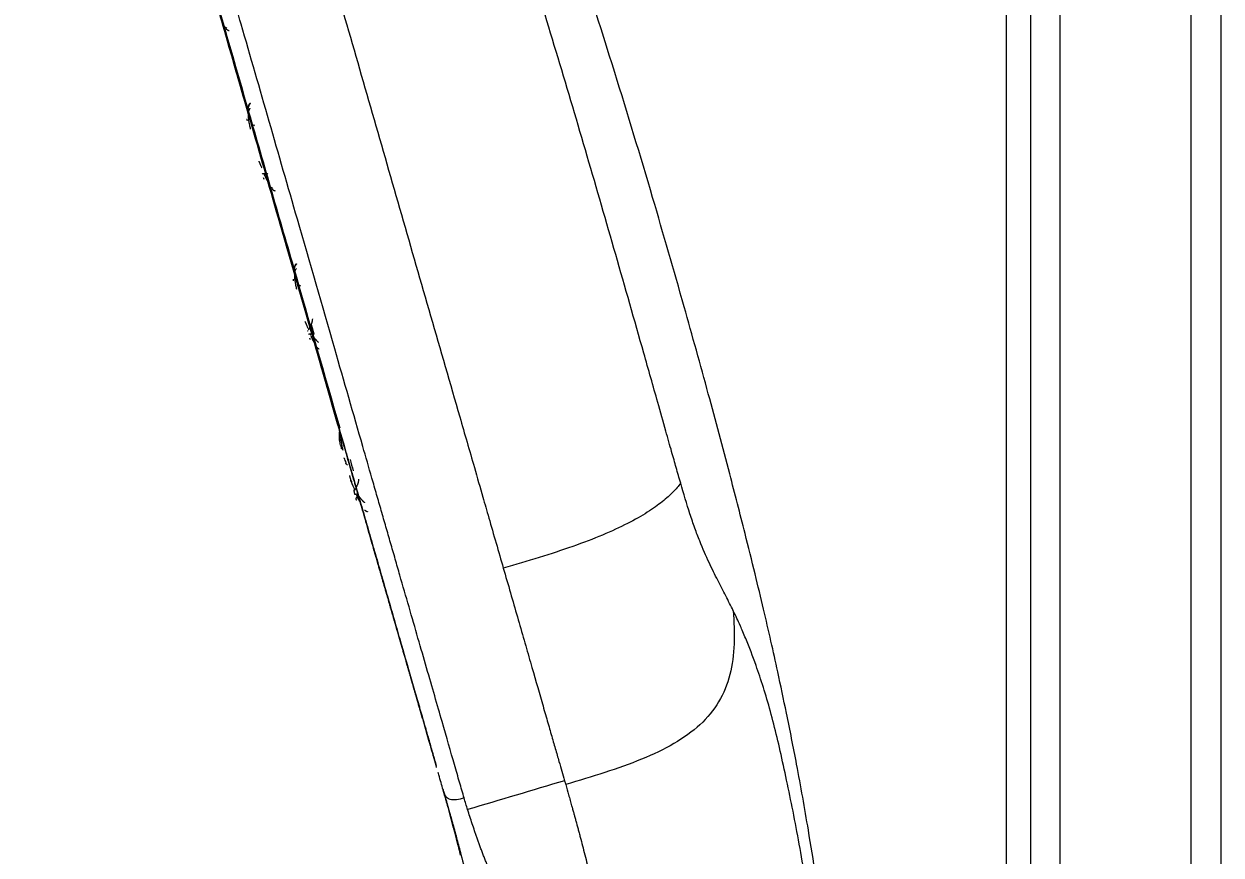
# Model space of a CAD drawing. Header units: millimetres. Extents: x -6909 to -4533, y -2578 to 782.
# Drawn here: x -5009.9 to -4909.5, y -672.2 to -602.5 of the extents above; entities that cross this region are included whole.
import ezdxf

# ---------------------------------------------------------------- set-up
doc = ezdxf.new("R2010")
doc.units = ezdxf.units.MM
doc.styles.get("Standard").update_dxf_attribs({"font": 'arial.ttf'})
doc.dimstyles.get("Standard").update_dxf_attribs({"dimtxt": 16, "dimasz": 16, "dimexe": 0.18, "dimexo": 0.0625, "dimgap": 3.5, "dimtad": 0, "dimdec": 1, "dimdsep": 46, "dimtxsty": 'Standard', "dimcen": 0.09, "dimclrd": 3, "dimclre": 3, "dimclrt": 3, "dimadec": 0, "dimazin": 0, "dimtfac": 1, "dimtdec": 1, "dimtofl": 0, "dimtmove": 0, "dimatfit": 3, "dimfxl": 1, "dimtolj": 1, "dimtzin": 0, "dimarcsym": 0})

# ---------------------------------------------------------------- blocks, each defined once
blk = doc.blocks.new('*D140')
at = {"color": 3, "lineweight": -2, "transparency": 16777216}
for p, q in [((-4991.98, -546.59), (-5094.69, -546.59)), ((-5094.51, -562.59), (-5094.51, -643.67)), ((-5094.51, -786.13), (-5094.51, -705.05)), ((-4969.96, -802.13), (-5094.69, -802.13))]:
    blk.add_line(p, q, dxfattribs=at)
at = {"color": 3, "lineweight": 18, "transparency": 16777216}
for points in [[(-5097.17, -562.59), (-5091.84, -562.59), (-5094.51, -546.59)], [(-5097.17, -786.13), (-5091.84, -786.13), (-5094.51, -802.13)]]:
    blk.add_solid(points, dxfattribs=at)
at = {"layer": 'Defpoints', "color": 0, "lineweight": 18, "transparency": 16777216}
for p in [(-4991.92, -546.59), (-5094.51, -802.13), (-4969.9, -802.13)]:
    blk.add_point(p, dxfattribs=at)
at = {"color": 3, "lineweight": 18, "transparency": 16777216, "insert": (-5094.51, -674.36), "char_height": 16, "attachment_point": 5, "rotation": 90}
blk.add_mtext('\\A1;255.5', dxfattribs=at)

msp = doc.modelspace()

# ---------------------------------------------------------------- linework, layer by layer
at = {"linetype": 'Continuous', "lineweight": 18}
for p, q in [((-4927.5, -817.08), (-4927.5, -289.68)), ((-4923, -817.08), (-4923, -289.68)), ((-4912, -817.08), (-4912, -289.68)), ((-4983.47, -637.51, 0), (-4983.47, -637.52, 0)), ((-4983.47, -637.52), (-4983.47, -637.52)), ((-4982.64, -640.4), (-4982.53, -640.8))]:
    msp.add_line(p, q, dxfattribs=at)
at = {"linetype": 'Continuous', "lineweight": 13}
for p, q in [((-4925.5, -289.68), (-4925.5, -817.08)), ((-4909.5, -817.11), (-4909.5, -289.68))]:
    msp.add_line(p, q, dxfattribs=at)
at = {"linetype": 'Continuous', "lineweight": 18}
for centre, major_axis, ratio, start_param, end_param in [((-4982.37, -639.8), (-1.01, 3.5), 0.000002, 1.353124, 1.624301), ((-4978.66, -640.85), (-0.63, 3.68), 1, 1.807767, 1.808615)]:
    msp.add_ellipse(centre, major_axis=major_axis, ratio=ratio, start_param=start_param, end_param=end_param, dxfattribs=at)
for points, knots in [([(-4983.51, -636.44), (-4984.12, -634.34), (-4985.76, -628.63), (-4988.98, -617.46), (-4992.1, -606.63), (-4994.7, -597.59), (-4996.21, -592.38), (-4997.47, -588), (-4998.48, -584.5), (-4999.11, -582.32), (-4999.61, -580.57), (-4999.99, -579.26), (-5000.36, -577.96), (-5000.74, -576.66), (-5001.11, -575.36), (-5001.48, -574.08), (-5001.85, -572.81), (-5002.33, -571.15), (-5002.9, -569.14), (-5003.98, -565.41), (-5004.84, -562.44), (-5005.5, -560.14), (-5005.85, -558.91), (-5006.11, -558.01), (-5006.3, -557.36), (-5006.43, -556.9), (-5006.56, -556.47), (-5006.67, -556.07), (-5006.78, -555.69), (-5006.92, -555.21), (-5007.07, -554.68), (-5007.23, -554.12), (-5007.42, -553.47), (-5007.6, -552.83), (-5007.76, -552.3), (-5007.85, -551.99), (-5007.87, -551.93), (-5007.87, -551.93), (-5007.87, -551.93)], [0, 0, 0, 0, 0.05065, 0.137686, 0.268929, 0.311758, 0.354586, 0.397415, 0.418829, 0.440243, 0.45095, 0.461657, 0.472365, 0.483072, 0.493779, 0.504486, 0.515193, 0.5259, 0.547314, 0.568729, 0.632787, 0.654386, 0.675984, 0.697582, 0.708381, 0.719181, 0.72998, 0.740779, 0.751578, 0.762377, 0.783975, 0.805574, 0.827172, 0.870369, 0.913565, 0.956762, 0.999958, 1, 1, 1, 1]), ([(-4941.9, -802.13), (-4941.74, -795.16), (-4941.46, -781.72), (-4941.07, -762.33), (-4940.77, -744.45), (-4940.6, -728.11), (-4940.6, -713.26), (-4940.9, -701.35), (-4941.44, -692.03), (-4942.07, -685.11), (-4942.77, -679.14), (-4943.46, -674.23), (-4944.21, -669.55), (-4945.02, -665), (-4945.9, -660.58), (-4946.63, -657.14), (-4947.27, -654.24), (-4947.91, -651.51), (-4948.63, -648.49), (-4949.57, -644.71), (-4950.87, -639.67), (-4952.57, -633.33), (-4954.71, -625.6), (-4957.31, -616.61), (-4960.47, -606.15), (-4964.26, -594.37), (-4968.69, -581.65), (-4973.65, -568.54), (-4977.69, -560.05), (-4979.82, -555.91)], [0, 0, 0, 0, 0.082975, 0.159914, 0.230783, 0.295707, 0.354292, 0.407447, 0.437416, 0.465299, 0.490152, 0.508889, 0.524284, 0.546511, 0.563888, 0.577938, 0.588282, 0.599233, 0.611303, 0.625208, 0.645622, 0.673201, 0.703278, 0.741044, 0.784525, 0.833323, 0.888191, 0.944732, 1, 1, 1, 1]), ([(-4998.97, -582.53), (-4998.89, -582.81), (-4998.81, -583.09), (-4998.65, -583.65), (-4998.41, -584.49), (-4998.17, -585.33), (-4997.84, -586.46), (-4997.68, -587.02), (-4997.36, -588.14), (-4997.2, -588.7), (-4996.39, -591.5), (-4995.74, -593.75), (-4993.8, -600.48), (-4992.51, -604.96), (-4990.57, -611.7), (-4989.92, -613.94), (-4988.63, -618.43), (-4987.98, -620.67), (-4986.04, -627.41), (-4984.75, -631.89), (-4983.45, -636.38)], [0, 0, 0, 0, 0.015625, 0.015625, 0.03125, 0.0625, 0.0625, 0.09375, 0.09375, 0.125, 0.125, 0.25, 0.25, 0.5, 0.5, 0.625, 0.625, 0.75, 0.75, 1, 1, 1, 1]), ([(-4997.73, -587.07), (-4997.6, -587.54), (-4997.46, -588), (-4996.79, -590.33), (-4996.26, -592.19), (-4995.45, -594.98), (-4995.18, -595.91), (-4994.38, -598.7), (-4993.84, -600.55), (-4993.04, -603.34), (-4992.77, -604.27), (-4991.97, -607.07), (-4991.43, -608.93), (-4990.63, -611.72), (-4990.36, -612.65), (-4989.56, -615.44), (-4989.02, -617.3), (-4988.22, -620.09), (-4987.95, -621.02), (-4987.14, -623.81), (-4986.61, -625.67), (-4985.64, -629.01), (-4985.22, -630.49), (-4984.36, -633.45), (-4983.94, -634.93), (-4983.51, -636.41)], [0, 0, 0, 0, 0.028272, 0.028272, 0.141363, 0.141363, 0.197908, 0.197908, 0.310999, 0.310999, 0.367544, 0.367544, 0.480635, 0.480635, 0.53718, 0.53718, 0.650271, 0.650271, 0.706816, 0.706816, 0.819907, 0.819907, 0.909952, 0.909952, 1, 1, 1, 1]), ([(-4993.28, -602.58), (-4993.28, -602.58), (-4993.28, -602.58), (-4993.26, -602.59), (-4993.25, -602.61), (-4993.23, -602.63), (-4993.21, -602.65), (-4993.17, -602.69), (-4993.15, -602.71), (-4993.1, -602.75), (-4993.09, -602.76), (-4993.06, -602.78), (-4993.04, -602.79), (-4993.01, -602.81), (-4993, -602.82), (-4992.96, -602.84), (-4992.95, -602.85), (-4992.93, -602.86), (-4992.93, -602.86), (-4992.93, -602.86)], [0, 0, 0, 0, 0.002245, 0.002245, 0.126949, 0.126949, 0.251653, 0.251653, 0.501061, 0.501061, 0.625765, 0.625765, 0.750469, 0.750469, 0.875173, 0.875173, 0.999877, 0.999877, 1, 1, 1, 1]), ([(-4991.12, -609.99), (-4991.27, -609.48), (-4991.42, -608.96), (-4991.85, -607.48), (-4992.13, -606.52), (-4992.68, -604.6), (-4992.95, -603.65), (-4993.23, -602.7)], [0, 0, 0, 0, 0.211821, 0.211821, 0.6083, 0.6083, 1, 1, 1, 1]), ([(-4992.99, -602.92), (-4992.99, -602.92), (-4992.99, -602.93), (-4992.98, -602.93), (-4992.97, -602.94), (-4992.96, -602.94), (-4992.95, -602.95), (-4992.95, -602.96), (-4992.94, -602.96), (-4992.93, -602.97), (-4992.92, -602.98), (-4992.9, -602.98), (-4992.89, -602.99), (-4992.88, -603), (-4992.86, -603.01), (-4992.84, -603.02), (-4992.82, -603.03), (-4992.8, -603.04), (-4992.79, -603.04), (-4992.77, -603.05), (-4992.76, -603.05), (-4992.75, -603.05), (-4992.74, -603.06), (-4992.74, -603.06), (-4992.74, -603.06), (-4992.74, -603.06)], [0, 0, 0, 0, 0.02969, 0.060667, 0.092944, 0.126535, 0.161458, 0.197729, 0.235364, 0.27437, 0.314759, 0.356539, 0.399718, 0.444307, 0.490314, 0.585545, 0.670389, 0.744948, 0.809422, 0.864124, 0.909363, 0.945393, 0.972416, 0.990583, 1, 1, 1, 1]), ([(-4990.95, -609.18), (-4990.95, -609.18), (-4990.95, -609.18), (-4990.95, -609.19), (-4990.97, -609.2), (-4990.99, -609.22), (-4991, -609.24), (-4991.03, -609.27), (-4991.03, -609.29), (-4991.05, -609.31), (-4991.06, -609.33), (-4991.08, -609.38), (-4991.1, -609.41), (-4991.12, -609.49), (-4991.13, -609.54), (-4991.15, -609.63), (-4991.16, -609.68), (-4991.17, -609.77), (-4991.17, -609.81), (-4991.17, -609.86)], [0, 0, 0, 0, 0.000072, 0.000072, 0.144644, 0.144644, 0.289215, 0.289215, 0.361501, 0.361501, 0.433786, 0.433786, 0.578358, 0.578358, 0.722929, 0.722929, 0.8675, 0.8675, 1, 1, 1, 1]), ([(-4991.12, -609.41), (-4991.11, -609.39), (-4991.1, -609.36), (-4991.08, -609.31), (-4991.07, -609.29), (-4991.04, -609.25), (-4991.03, -609.23), (-4991, -609.19), (-4990.99, -609.18), (-4990.98, -609.16)], [0, 0, 0, 0, 0.25, 0.25, 0.5, 0.5, 0.75, 0.75, 1, 1, 1, 1]), ([(-4990.93, -611.34), (-4990.94, -611.28), (-4990.96, -611.22), (-4990.98, -611.1), (-4990.99, -611.05), (-4991.02, -610.93), (-4991.03, -610.87), (-4991.05, -610.75), (-4991.06, -610.69), (-4991.07, -610.57), (-4991.08, -610.51), (-4991.09, -610.4), (-4991.1, -610.34), (-4991.1, -610.23), (-4991.1, -610.17), (-4991.1, -610.1), (-4991.1, -610.07), (-4991.1, -610.02), (-4991.1, -609.99), (-4991.09, -609.92), (-4991.08, -609.87), (-4991.06, -609.78), (-4991.05, -609.74), (-4991.03, -609.69), (-4991.02, -609.67), (-4991.01, -609.64), (-4991, -609.62), (-4990.98, -609.6), (-4990.97, -609.59), (-4990.96, -609.58), (-4990.96, -609.58), (-4990.96, -609.58)], [0, 0, 0, 0, 0.086953, 0.086953, 0.173905, 0.173905, 0.260858, 0.260858, 0.347811, 0.347811, 0.434764, 0.434764, 0.521716, 0.521716, 0.608669, 0.608669, 0.652145, 0.652145, 0.695622, 0.695622, 0.782574, 0.782574, 0.869527, 0.869527, 0.913003, 0.913003, 0.95648, 0.95648, 0.999956, 0.999956, 1, 1, 1, 1]), ([(-4990.25, -614.01), (-4990.24, -614.02), (-4990.24, -614.03), (-4990.23, -614.06), (-4990.22, -614.08), (-4990.21, -614.1), (-4990.2, -614.12), (-4990.19, -614.14), (-4990.18, -614.17), (-4990.17, -614.19), (-4990.16, -614.21), (-4990.15, -614.24), (-4990.14, -614.26), (-4990.13, -614.28), (-4990.12, -614.31), (-4990.11, -614.33), (-4990.1, -614.36), (-4990.07, -614.41), (-4990.04, -614.49), (-4990, -614.55), (-4990, -614.57)], [0, 0, 0, 0, 0.039801, 0.079822, 0.120061, 0.160519, 0.201196, 0.242092, 0.283208, 0.324544, 0.3661, 0.407877, 0.449874, 0.492092, 0.534532, 0.577193, 0.620076, 0.663182, 0.893947, 1, 1, 1, 1]), ([(-4989.8, -615.08), (-4989.8, -615.08), (-4989.8, -615.08), (-4989.81, -615.09), (-4989.82, -615.09), (-4989.83, -615.09), (-4989.85, -615.09), (-4989.87, -615.09), (-4989.91, -615.08), (-4989.93, -615.06), (-4989.95, -615.04)], [0, 0, 0, 0, 0.000002, 0.000002, 0.125002, 0.125002, 0.250002, 0.500001, 0.500001, 1, 1, 1, 1]), ([(-4989.82, -615.1), (-4989.81, -615.11), (-4989.8, -615.11), (-4989.79, -615.12), (-4989.78, -615.13), (-4989.76, -615.13), (-4989.76, -615.13), (-4989.76, -615.13)], [0, 0, 0, 0, 0.40116, 0.40116, 0.832752, 0.832752, 1, 1, 1, 1]), ([(-4989.78, -615.17), (-4989.76, -615.22), (-4989.73, -615.27), (-4989.69, -615.37), (-4989.66, -615.42), (-4989.61, -615.52), (-4989.59, -615.57), (-4989.57, -615.61)], [0, 0, 0, 0, 0.317866, 0.317866, 0.674818, 0.674818, 1, 1, 1, 1]), ([(-4989.4, -616.03), (-4989.4, -616.03), (-4989.4, -616.03), (-4989.39, -616.05), (-4989.37, -616.06), (-4989.35, -616.09), (-4989.34, -616.1), (-4989.3, -616.14), (-4989.27, -616.16), (-4989.22, -616.2), (-4989.21, -616.21), (-4989.18, -616.23), (-4989.16, -616.24), (-4989.13, -616.26), (-4989.12, -616.28), (-4989.09, -616.29), (-4989.07, -616.3), (-4989.06, -616.31), (-4989.06, -616.31), (-4989.06, -616.31)], [0, 0, 0, 0, 0.00212, 0.00212, 0.12684, 0.12684, 0.251559, 0.251559, 0.500997, 0.500997, 0.625717, 0.625717, 0.750436, 0.750436, 0.875155, 0.875155, 0.999874, 0.999874, 1, 1, 1, 1]), ([(-4989.12, -616.38), (-4989.11, -616.38), (-4989.11, -616.38), (-4989.1, -616.39), (-4989.09, -616.39), (-4989.09, -616.4), (-4989.08, -616.4), (-4989.07, -616.41), (-4989.06, -616.42), (-4989.05, -616.42), (-4989.04, -616.43), (-4989.03, -616.44), (-4989.02, -616.44), (-4989, -616.45), (-4988.99, -616.46), (-4988.97, -616.47), (-4988.95, -616.48), (-4988.93, -616.49), (-4988.91, -616.49), (-4988.89, -616.5), (-4988.88, -616.5), (-4988.87, -616.51), (-4988.87, -616.51), (-4988.86, -616.51), (-4988.86, -616.51), (-4988.86, -616.51)], [0, 0, 0, 0, 0.02969, 0.060667, 0.092944, 0.126535, 0.161458, 0.197729, 0.235364, 0.27437, 0.314759, 0.356538, 0.399718, 0.444307, 0.490314, 0.585545, 0.670389, 0.744948, 0.809422, 0.864124, 0.909363, 0.945393, 0.972416, 0.990583, 1, 1, 1, 1]), ([(-4987.07, -622.63), (-4987.07, -622.63), (-4987.07, -622.63), (-4987.08, -622.64), (-4987.09, -622.65), (-4987.11, -622.68), (-4987.13, -622.69), (-4987.15, -622.73), (-4987.16, -622.74), (-4987.17, -622.77), (-4987.18, -622.78), (-4987.2, -622.83), (-4987.22, -622.87), (-4987.25, -622.95), (-4987.26, -622.99), (-4987.28, -623.08), (-4987.28, -623.13), (-4987.29, -623.22), (-4987.3, -623.27), (-4987.3, -623.31)], [0, 0, 0, 0, 0.000072, 0.000072, 0.144654, 0.144654, 0.289236, 0.289236, 0.361527, 0.361527, 0.433817, 0.433817, 0.578399, 0.578399, 0.722981, 0.722981, 0.867563, 0.867563, 1, 1, 1, 1]), ([(-4987.25, -622.87), (-4987.23, -622.84), (-4987.22, -622.81), (-4987.2, -622.77), (-4987.19, -622.74), (-4987.16, -622.7), (-4987.15, -622.68), (-4987.13, -622.64), (-4987.11, -622.63), (-4987.1, -622.62)], [0, 0, 0, 0, 0.25, 0.25, 0.5, 0.5, 0.75, 0.75, 1, 1, 1, 1]), ([(-4987.05, -624.79), (-4987.07, -624.74), (-4987.08, -624.68), (-4987.1, -624.56), (-4987.12, -624.5), (-4987.14, -624.38), (-4987.15, -624.32), (-4987.17, -624.2), (-4987.18, -624.14), (-4987.19, -624.02), (-4987.2, -623.97), (-4987.21, -623.85), (-4987.22, -623.79), (-4987.22, -623.68), (-4987.23, -623.63), (-4987.23, -623.55), (-4987.22, -623.52), (-4987.22, -623.47), (-4987.22, -623.44), (-4987.21, -623.37), (-4987.21, -623.32), (-4987.19, -623.23), (-4987.17, -623.19), (-4987.15, -623.14), (-4987.15, -623.12), (-4987.13, -623.09), (-4987.12, -623.08), (-4987.1, -623.05), (-4987.09, -623.04), (-4987.09, -623.03), (-4987.09, -623.03), (-4987.09, -623.03)], [0, 0, 0, 0, 0.086953, 0.086953, 0.173905, 0.173905, 0.260858, 0.260858, 0.347811, 0.347811, 0.434764, 0.434764, 0.521716, 0.521716, 0.608669, 0.608669, 0.652145, 0.652145, 0.695622, 0.695622, 0.782574, 0.782574, 0.869527, 0.869527, 0.913003, 0.913003, 0.95648, 0.95648, 0.999956, 0.999956, 1, 1, 1, 1]), ([(-4986.37, -627.46), (-4986.37, -627.47), (-4986.36, -627.49), (-4986.35, -627.51), (-4986.34, -627.53), (-4986.33, -627.55), (-4986.32, -627.57), (-4986.31, -627.6), (-4986.3, -627.62), (-4986.29, -627.64), (-4986.28, -627.67), (-4986.27, -627.69), (-4986.26, -627.71), (-4986.25, -627.74), (-4986.24, -627.76), (-4986.23, -627.78), (-4986.22, -627.81), (-4986.19, -627.87), (-4986.15, -627.95), (-4986.11, -628.04), (-4986.08, -628.09), (-4986.08, -628.1)], [0, 0, 0, 0, 0.034922, 0.070036, 0.105342, 0.14084, 0.17653, 0.212413, 0.248488, 0.284756, 0.321218, 0.357873, 0.394721, 0.431764, 0.469, 0.506431, 0.544057, 0.581878, 0.784352, 0.94858, 1, 1, 1, 1]), ([(-4985.74, -627.23), (-4985.74, -627.26), (-4985.75, -627.33), (-4985.76, -627.42), (-4985.78, -627.5), (-4985.8, -627.58), (-4985.83, -627.66), (-4985.86, -627.74), (-4985.89, -627.8), (-4985.92, -627.86), (-4985.95, -627.94), (-4985.99, -628.01), (-4986.01, -628.08), (-4986.03, -628.11), (-4986.04, -628.12), (-4986.04, -628.12)], [0, 0, 0, 0, 0.079277, 0.143343, 0.20741, 0.271477, 0.335544, 0.401135, 0.466727, 0.533001, 0.599275, 0.730292, 0.860444, 0.990629, 1, 1, 1, 1]), ([(-4986.15, -628.24), (-4986.13, -628.24), (-4986.12, -628.24), (-4986.1, -628.22), (-4986.1, -628.22), (-4986.1, -628.22)], [0, 0, 0, 0, 0.929151, 0.929151, 1, 1, 1, 1]), ([(-4985.92, -628.54), (-4985.92, -628.54), (-4985.92, -628.54), (-4985.93, -628.54), (-4985.94, -628.54), (-4985.96, -628.54), (-4985.98, -628.54), (-4986, -628.54), (-4986.03, -628.53), (-4986.05, -628.51), (-4986.07, -628.49)], [0, 0, 0, 0, 0.000002, 0.000002, 0.125002, 0.125002, 0.250002, 0.500001, 0.500001, 1, 1, 1, 1]), ([(-4985.94, -628.55), (-4985.93, -628.56), (-4985.93, -628.57), (-4985.91, -628.57), (-4985.9, -628.58), (-4985.89, -628.58), (-4985.88, -628.58), (-4985.88, -628.58)], [0, 0, 0, 0, 0.40116, 0.40116, 0.832752, 0.832752, 1, 1, 1, 1]), ([(-4985.88, -628.66), (-4985.87, -628.7), (-4985.85, -628.73), (-4985.81, -628.82), (-4985.79, -628.88), (-4985.74, -628.98), (-4985.71, -629.03), (-4985.65, -629.13), (-4985.63, -629.18), (-4985.58, -629.24), (-4985.57, -629.26), (-4985.54, -629.31), (-4985.52, -629.33), (-4985.51, -629.35)], [0, 0, 0, 0, 0.138766, 0.138766, 0.354075, 0.354075, 0.569383, 0.569383, 0.784692, 0.784692, 0.892346, 0.892346, 1, 1, 1, 1]), ([(-4985.87, -628.47), (-4985.86, -628.47), (-4985.85, -628.49), (-4985.84, -628.51), (-4985.82, -628.53), (-4985.81, -628.56), (-4985.79, -628.58), (-4985.77, -628.61), (-4985.75, -628.64), (-4985.73, -628.67), (-4985.7, -628.7), (-4985.67, -628.75), (-4985.64, -628.79), (-4985.6, -628.84), (-4985.57, -628.88), (-4985.54, -628.91), (-4985.51, -628.94), (-4985.5, -628.96), (-4985.49, -628.96)], [0, 0, 0, 0, 0.026732, 0.075134, 0.123654, 0.172294, 0.221055, 0.269936, 0.31903, 0.379976, 0.452763, 0.537345, 0.633655, 0.728425, 0.812462, 0.885688, 0.948149, 1, 1, 1, 1]), ([(-4985.52, -629.49), (-4985.52, -629.49), (-4985.52, -629.49), (-4985.51, -629.5), (-4985.5, -629.51), (-4985.47, -629.54), (-4985.46, -629.55), (-4985.42, -629.59), (-4985.39, -629.62), (-4985.35, -629.65), (-4985.33, -629.66), (-4985.3, -629.69), (-4985.29, -629.7), (-4985.26, -629.72), (-4985.24, -629.73), (-4985.21, -629.75), (-4985.2, -629.76), (-4985.18, -629.77), (-4985.18, -629.77), (-4985.18, -629.77)], [0, 0, 0, 0, 0.001995, 0.001995, 0.12673, 0.12673, 0.251465, 0.251465, 0.500935, 0.500935, 0.62567, 0.62567, 0.750405, 0.750405, 0.87514, 0.87514, 0.999874, 0.999874, 1, 1, 1, 1]), ([(-4983.44, -636.66), (-4983.65, -635.93), (-4983.86, -635.2), (-4984.55, -632.8), (-4985.03, -631.14), (-4985.51, -629.47)], [0, 0, 0, 0, 0.304899, 0.304899, 1, 1, 1, 1]), ([(-4985.49, -628.96), (-4985.49, -628.97), (-4985.48, -628.98), (-4985.46, -628.99), (-4985.44, -629.02), (-4985.41, -629.05), (-4985.37, -629.09), (-4985.33, -629.13), (-4985.28, -629.17), (-4985.25, -629.2), (-4985.24, -629.21)], [0, 0, 0, 0, 0.035669, 0.100693, 0.194796, 0.317553, 0.468088, 0.64474, 0.844832, 1, 1, 1, 1]), ([(-4983.51, -636.41), (-4983.37, -636.9), (-4983.23, -637.38), (-4983, -638.18), (-4982.91, -638.49), (-4982.82, -638.81)], [0, 0, 0, 0, 0.608329, 0.608329, 1, 1, 1, 1]), ([(-4975.32, -664.87), (-4975.32, -664.85), (-4975.34, -664.8), (-4975.37, -664.69), (-4975.42, -664.52), (-4975.47, -664.32), (-4975.52, -664.15), (-4975.58, -663.95), (-4975.66, -663.67), (-4975.75, -663.37), (-4975.83, -663.09), (-4975.9, -662.84), (-4976.04, -662.37), (-4976.22, -661.72), (-4976.42, -661.02), (-4976.58, -660.47), (-4976.68, -660.15), (-4976.75, -659.89), (-4976.82, -659.66), (-4976.88, -659.43), (-4976.94, -659.23), (-4976.98, -659.11), (-4977.01, -658.99), (-4977.05, -658.86), (-4977.08, -658.74), (-4977.12, -658.61), (-4977.16, -658.48), (-4977.19, -658.36), (-4977.23, -658.23), (-4977.27, -658.1), (-4977.3, -657.97), (-4977.34, -657.84), (-4977.38, -657.71), (-4977.42, -657.58), (-4977.46, -657.44), (-4977.49, -657.31), (-4977.53, -657.18), (-4977.57, -657.04), (-4977.61, -656.91), (-4977.65, -656.77), (-4977.69, -656.64), (-4977.73, -656.5), (-4977.77, -656.37), (-4977.8, -656.26), (-4977.82, -656.18), (-4977.84, -656.11), (-4977.87, -655.99), (-4977.91, -655.87), (-4977.95, -655.72), (-4977.99, -655.58), (-4978.04, -655.41), (-4978.11, -655.18), (-4978.19, -654.89), (-4978.33, -654.4), (-4978.53, -653.71), (-4978.7, -653.12), (-4978.8, -652.77), (-4978.82, -652.71), (-4978.84, -652.64), (-4978.86, -652.57), (-4978.88, -652.51), (-4978.9, -652.44), (-4978.92, -652.38), (-4978.94, -652.31), (-4978.95, -652.24), (-4978.97, -652.18), (-4978.99, -652.11), (-4979.01, -652.04), (-4979.03, -651.98), (-4979.05, -651.91), (-4979.07, -651.86), (-4979.08, -651.8), (-4979.1, -651.74), (-4979.13, -651.65), (-4979.16, -651.54), (-4979.2, -651.41), (-4979.24, -651.27), (-4979.28, -651.13), (-4979.32, -650.99), (-4979.35, -650.87), (-4979.38, -650.75), (-4979.43, -650.61), (-4979.49, -650.4), (-4979.55, -650.19), (-4979.61, -649.96), (-4979.69, -649.7), (-4979.78, -649.4), (-4979.86, -649.1), (-4979.93, -648.85), (-4980.01, -648.59), (-4980.09, -648.31), (-4980.19, -647.95), (-4980.31, -647.53), (-4980.46, -647.03), (-4980.65, -646.38), (-4980.87, -645.6), (-4981.06, -644.94), (-4981.19, -644.47), (-4981.28, -644.18), (-4981.38, -643.82), (-4981.5, -643.4), (-4981.64, -642.92), (-4981.8, -642.39), (-4981.96, -641.82), (-4982.1, -641.31), (-4982.27, -640.73), (-4982.42, -640.21), (-4982.59, -639.62), (-4982.75, -639.06), (-4982.96, -638.34), (-4983.22, -637.45), (-4983.41, -636.8), (-4983.51, -636.44)], [0, 0, 0, 0, 0.0027, 0.008955, 0.019535, 0.030753, 0.042611, 0.048104, 0.062893, 0.086977, 0.093838, 0.105898, 0.123157, 0.161841, 0.197157, 0.214333, 0.231104, 0.236833, 0.246163, 0.259097, 0.263877, 0.268657, 0.273437, 0.278216, 0.282995, 0.287774, 0.292552, 0.29733, 0.302107, 0.306884, 0.31166, 0.316436, 0.321212, 0.325987, 0.330762, 0.335536, 0.34031, 0.345083, 0.349856, 0.354628, 0.3594, 0.364172, 0.368943, 0.373714, 0.374976, 0.377488, 0.381249, 0.386575, 0.390299, 0.39603, 0.401761, 0.407492, 0.41874, 0.431481, 0.456514, 0.486615, 0.488726, 0.49084, 0.492956, 0.495074, 0.497194, 0.499317, 0.501442, 0.50357, 0.5057, 0.507832, 0.509966, 0.512103, 0.514243, 0.516385, 0.518529, 0.519372, 0.521767, 0.524687, 0.527894, 0.532395, 0.536895, 0.541393, 0.54589, 0.550385, 0.552255, 0.556977, 0.564553, 0.571454, 0.576952, 0.586692, 0.596436, 0.605271, 0.614101, 0.620727, 0.629587, 0.640682, 0.654015, 0.669586, 0.687393, 0.714823, 0.742147, 0.749366, 0.758528, 0.769623, 0.782647, 0.797608, 0.814526, 0.832698, 0.850881, 0.861451, 0.887521, 0.899424, 0.916624, 0.939119, 0.966909, 1, 1, 1, 1]), ([(-4983.45, -636.69), (-4983.45, -636.69), (-4983.45, -636.7), (-4983.45, -636.7), (-4983.45, -636.71), (-4983.46, -636.72), (-4983.46, -636.73), (-4983.46, -636.74), (-4983.46, -636.75), (-4983.47, -636.76), (-4983.47, -636.77), (-4983.47, -636.78), (-4983.47, -636.78), (-4983.47, -636.79), (-4983.48, -636.8), (-4983.48, -636.81), (-4983.48, -636.81), (-4983.48, -636.82), (-4983.48, -636.83), (-4983.48, -636.84), (-4983.48, -636.84), (-4983.49, -636.85), (-4983.49, -636.86), (-4983.49, -636.86), (-4983.49, -636.87), (-4983.49, -636.87), (-4983.49, -636.88), (-4983.49, -636.88), (-4983.49, -636.89), (-4983.49, -636.89), (-4983.49, -636.9), (-4983.49, -636.9), (-4983.49, -636.91), (-4983.49, -636.91), (-4983.5, -636.92), (-4983.5, -636.95), (-4983.5, -637.01), (-4983.51, -637.08), (-4983.51, -637.16), (-4983.5, -637.22), (-4983.5, -637.27), (-4983.5, -637.31), (-4983.5, -637.34), (-4983.49, -637.36), (-4983.49, -637.36), (-4983.49, -637.37)], [0, 0, 0, 0, 0.006039, 0.01981, 0.033378, 0.046742, 0.059897, 0.072839, 0.085566, 0.098073, 0.110358, 0.122417, 0.134247, 0.145844, 0.157207, 0.16833, 0.179213, 0.189851, 0.200243, 0.210385, 0.220275, 0.229912, 0.239291, 0.248412, 0.257273, 0.26587, 0.274203, 0.282269, 0.290068, 0.297596, 0.304853, 0.311837, 0.318547, 0.324982, 0.33114, 0.337021, 0.472359, 0.593504, 0.699417, 0.789613, 0.86384, 0.921992, 0.96405, 0.990042, 1, 1, 1, 1]), ([(-4983.38, -637.83), (-4983.41, -637.7), (-4983.43, -637.57), (-4983.46, -637.31), (-4983.47, -637.18), (-4983.47, -636.98), (-4983.47, -636.92), (-4983.47, -636.79), (-4983.46, -636.73), (-4983.45, -636.66), (-4983.45, -636.64), (-4983.45, -636.63)], [0, 0, 0, 0, 0.323383, 0.323383, 0.646765, 0.646765, 0.808457, 0.808457, 0.970148, 0.970148, 1, 1, 1, 1]), ([(-4983.47, -637.52), (-4983.47, -637.52), (-4983.47, -637.52), (-4983.47, -637.52), (-4983.47, -637.52), (-4983.47, -637.52), (-4983.47, -637.52), (-4983.47, -637.52)], [0, 0, 0, 0, 0.317086, 0.317086, 0.658474, 0.658474, 1, 1, 1, 1]), ([(-4983.47, -637.52), (-4983.47, -637.52), (-4983.47, -637.52), (-4983.47, -637.52), (-4983.47, -637.52), (-4983.46, -637.53), (-4983.46, -637.53), (-4983.45, -637.54), (-4983.44, -637.55), (-4983.42, -637.56), (-4983.42, -637.57), (-4983.41, -637.57)], [0, 0, 0, 0, 0.103645, 0.103645, 0.207291, 0.207291, 0.414582, 0.414582, 0.829163, 0.829163, 1, 1, 1, 1]), ([(-4983.18, -638.25), (-4983.19, -638.19), (-4983.2, -638.13), (-4983.23, -638.01), (-4983.24, -637.95), (-4983.26, -637.83), (-4983.27, -637.77), (-4983.29, -637.65), (-4983.3, -637.59), (-4983.32, -637.48), (-4983.33, -637.42), (-4983.34, -637.3), (-4983.34, -637.25), (-4983.35, -637.13), (-4983.35, -637.08), (-4983.35, -637.03), (-4983.35, -637.03), (-4983.35, -637.03)], [0, 0, 0, 0, 0.142837, 0.142837, 0.285673, 0.285673, 0.42851, 0.42851, 0.571347, 0.571347, 0.714183, 0.714183, 0.85702, 0.85702, 0.999857, 0.999857, 1, 1, 1, 1]), ([(-4983.31, -638.06), (-4983.31, -638.07), (-4983.31, -638.07), (-4983.31, -638.08), (-4983.31, -638.08), (-4983.3, -638.09), (-4983.29, -638.1), (-4983.28, -638.12), (-4983.27, -638.14), (-4983.24, -638.17), (-4983.23, -638.18), (-4983.2, -638.22), (-4983.19, -638.23), (-4983.18, -638.25)], [0, 0, 0, 0, 0.0625, 0.0625, 0.125, 0.125, 0.25, 0.25, 0.5, 0.5, 0.75, 0.75, 1, 1, 1, 1]), ([(-4982.82, -638.81), (-4982.64, -639.43), (-4982.46, -640.06), (-4982.1, -641.31), (-4981.92, -641.93), (-4981.56, -643.18), (-4981.38, -643.8), (-4981.11, -644.74), (-4981.02, -645.05), (-4980.84, -645.68), (-4980.75, -645.99), (-4980.48, -646.92), (-4980.3, -647.54), (-4979.95, -648.78), (-4979.77, -649.4), (-4979.54, -650.17), (-4979.5, -650.33), (-4979.41, -650.63), (-4979.28, -651.09), (-4979.06, -651.85), (-4978.89, -652.46), (-4978.71, -653.06), (-4978.63, -653.35), (-4978.5, -653.8), (-4978.46, -653.95), (-4978.37, -654.24), (-4978.25, -654.68), (-4978.12, -655.11), (-4977.96, -655.68), (-4977.88, -655.96), (-4977.72, -656.51), (-4977.64, -656.78), (-4977.41, -657.58), (-4977.26, -658.1), (-4977.04, -658.85), (-4976.97, -659.1), (-4976.89, -659.4), (-4976.87, -659.46), (-4976.83, -659.58), (-4976.78, -659.76), (-4976.73, -659.94), (-4976.56, -660.52), (-4976.43, -660.97), (-4976.3, -661.45), (-4976.28, -661.5), (-4976.25, -661.61), (-4976.23, -661.66), (-4976.19, -661.82), (-4976.1, -662.13), (-4976.01, -662.43), (-4975.85, -663.01), (-4975.74, -663.38), (-4975.54, -664.08), (-4975.44, -664.42), (-4975.35, -664.74)], [0, 0, 0, 0, 0.0625, 0.0625, 0.125, 0.125, 0.1875, 0.1875, 0.21875, 0.21875, 0.25, 0.25, 0.3125, 0.3125, 0.375, 0.375, 0.390625, 0.390625, 0.40625, 0.4375, 0.46875, 0.46875, 0.5, 0.5, 0.515625, 0.515625, 0.53125, 0.5625, 0.5625, 0.59375, 0.59375, 0.625, 0.625, 0.6875, 0.6875, 0.71875, 0.71875, 0.726563, 0.726563, 0.734375, 0.75, 0.75, 0.8125, 0.8125, 0.820313, 0.820313, 0.828125, 0.828125, 0.84375, 0.875, 0.875, 0.9375, 0.9375, 1, 1, 1, 1]), ([(-4983.07, -638.93), (-4983.07, -638.92), (-4983.07, -638.92), (-4983.07, -638.92), (-4983.07, -638.91), (-4983.07, -638.91)], [0, 0, 0, 0, 0.603669, 0.603669, 1, 1, 1, 1]), ([(-4982.81, -639.51), (-4982.83, -639.49), (-4982.84, -639.48), (-4982.87, -639.45), (-4982.88, -639.43), (-4982.9, -639.4), (-4982.91, -639.39), (-4982.93, -639.36), (-4982.93, -639.36), (-4982.94, -639.35), (-4982.94, -639.35), (-4982.94, -639.34), (-4982.95, -639.33), (-4982.95, -639.32), (-4982.95, -639.32), (-4982.95, -639.31)], [0, 0, 0, 0, 0.25, 0.25, 0.5, 0.5, 0.75, 0.75, 0.8125, 0.8125, 0.875, 0.875, 0.9375, 0.9375, 1, 1, 1, 1]), ([(-4982.64, -640.37), (-4982.64, -640.38), (-4982.64, -640.38), (-4982.64, -640.38), (-4982.64, -640.39), (-4982.64, -640.39), (-4982.64, -640.4), (-4982.64, -640.4)], [0, 0, 0, 0, 0.262468, 0.262468, 0.631234, 0.631234, 1, 1, 1, 1]), ([(-4982.41, -640.92), (-4982.42, -640.91), (-4982.43, -640.9), (-4982.45, -640.89), (-4982.46, -640.88), (-4982.48, -640.86), (-4982.49, -640.85), (-4982.51, -640.83), (-4982.51, -640.83), (-4982.52, -640.82), (-4982.52, -640.81), (-4982.52, -640.8), (-4982.53, -640.8), (-4982.53, -640.8)], [0, 0, 0, 0, 0.25, 0.25, 0.5, 0.5, 0.75, 0.75, 0.875, 0.875, 0.9375, 0.9375, 1, 1, 1, 1]), ([(-4981.87, -640.68), (-4981.87, -640.72), (-4981.87, -640.78), (-4981.88, -640.87), (-4981.9, -640.95), (-4981.92, -641.04), (-4981.95, -641.12), (-4981.99, -641.19), (-4982.02, -641.26), (-4982.04, -641.32), (-4982.08, -641.39), (-4982.11, -641.46), (-4982.14, -641.53), (-4982.15, -641.56), (-4982.16, -641.57), (-4982.16, -641.57)], [0, 0, 0, 0, 0.079319, 0.143383, 0.207446, 0.27151, 0.335573, 0.401162, 0.46675, 0.533021, 0.599292, 0.730303, 0.860447, 0.990626, 1, 1, 1, 1]), ([(-4982.49, -640.92), (-4982.49, -640.92), (-4982.49, -640.92), (-4982.49, -640.93), (-4982.49, -640.93), (-4982.48, -640.93), (-4982.48, -640.93), (-4982.48, -640.93), (-4982.48, -640.93), (-4982.47, -640.93), (-4982.47, -640.93), (-4982.47, -640.93), (-4982.47, -640.93), (-4982.46, -640.92), (-4982.46, -640.92), (-4982.45, -640.91), (-4982.45, -640.91), (-4982.44, -640.9), (-4982.44, -640.9), (-4982.44, -640.9)], [0, 0, 0, 0, 0.088415, 0.088415, 0.17683, 0.17683, 0.265245, 0.265245, 0.35366, 0.35366, 0.442075, 0.442075, 0.53049, 0.53049, 0.70732, 0.70732, 0.88415, 0.88415, 1, 1, 1, 1]), ([(-4982.49, -640.92), (-4982.49, -640.92), (-4982.48, -640.94), (-4982.47, -640.96), (-4982.46, -640.98), (-4982.46, -641), (-4982.45, -641.03), (-4982.44, -641.05), (-4982.43, -641.07), (-4982.42, -641.1), (-4982.41, -641.12), (-4982.4, -641.14), (-4982.39, -641.17), (-4982.38, -641.19), (-4982.37, -641.21), (-4982.35, -641.24), (-4982.34, -641.26), (-4982.32, -641.32), (-4982.28, -641.41), (-4982.23, -641.5), (-4982.21, -641.54), (-4982.2, -641.55)], [0, 0, 0, 0, 0.034922, 0.070036, 0.105342, 0.14084, 0.17653, 0.212413, 0.248488, 0.284756, 0.321218, 0.357873, 0.394721, 0.431764, 0.469, 0.506431, 0.544057, 0.581878, 0.784352, 0.94858, 1, 1, 1, 1]), ([(-4982.21, -641.59), (-4982.22, -641.6), (-4982.23, -641.6), (-4982.24, -641.61), (-4982.24, -641.62), (-4982.25, -641.63), (-4982.26, -641.64), (-4982.26, -641.64), (-4982.26, -641.65), (-4982.26, -641.65), (-4982.26, -641.65), (-4982.27, -641.66), (-4982.27, -641.66), (-4982.27, -641.67), (-4982.27, -641.67), (-4982.27, -641.68), (-4982.27, -641.68), (-4982.27, -641.69), (-4982.27, -641.69), (-4982.27, -641.69)], [0, 0, 0, 0, 0.25, 0.25, 0.5, 0.5, 0.625, 0.625, 0.6875, 0.6875, 0.75, 0.75, 0.8125, 0.8125, 0.875, 0.875, 0.9375, 0.9375, 1, 1, 1, 1]), ([(-4982.27, -641.69), (-4982.25, -641.7), (-4982.24, -641.69), (-4982.22, -641.67), (-4982.22, -641.67), (-4982.22, -641.67)], [0, 0, 0, 0, 0.929151, 0.929151, 1, 1, 1, 1]), ([(-4982.23, -641.61), (-4982.23, -641.61), (-4982.23, -641.61), (-4982.23, -641.59), (-4982.23, -641.57), (-4982.22, -641.55)], [0, 0, 0, 0, 0.006647, 0.006647, 1, 1, 1, 1]), ([(-4982.16, -641.96), (-4982.17, -641.96), (-4982.17, -641.96), (-4982.18, -641.96), (-4982.19, -641.96), (-4982.19, -641.95), (-4982.19, -641.95), (-4982.19, -641.95), (-4982.2, -641.95), (-4982.2, -641.94)], [0, 0, 0, 0, 0.431965, 0.431965, 0.715983, 0.715983, 0.857991, 0.857991, 1, 1, 1, 1]), ([(-4982.05, -641.99), (-4982.05, -641.99), (-4982.05, -641.99), (-4982.06, -641.99), (-4982.06, -641.99), (-4982.08, -641.99), (-4982.1, -641.99), (-4982.12, -641.99), (-4982.15, -641.98), (-4982.18, -641.97), (-4982.2, -641.94)], [0, 0, 0, 0, 0.000002, 0.000002, 0.125002, 0.125002, 0.250002, 0.500001, 0.500001, 1, 1, 1, 1]), ([(-4982.04, -642.19), (-4982.05, -642.2), (-4982.05, -642.21), (-4982.06, -642.23), (-4982.07, -642.24), (-4982.07, -642.26), (-4982.08, -642.26), (-4982.08, -642.27), (-4982.08, -642.27), (-4982.08, -642.28), (-4982.08, -642.28), (-4982.09, -642.29), (-4982.09, -642.29), (-4982.09, -642.3), (-4982.09, -642.3), (-4982.09, -642.3), (-4982.09, -642.3), (-4982.09, -642.31), (-4982.09, -642.31), (-4982.09, -642.31)], [0, 0, 0, 0, 0.25, 0.25, 0.5, 0.5, 0.625, 0.625, 0.6875, 0.6875, 0.75, 0.75, 0.8125, 0.8125, 0.875, 0.875, 0.9375, 0.9375, 1, 1, 1, 1]), ([(-4982.06, -642.01), (-4982.06, -642.01), (-4982.05, -642.02), (-4982.03, -642.03), (-4982.02, -642.03), (-4982.01, -642.03), (-4982.01, -642.03), (-4982, -642.03)], [0, 0, 0, 0, 0.40116, 0.40116, 0.832752, 0.832752, 1, 1, 1, 1]), ([(-4982.02, -642.08), (-4982, -642.13), (-4981.98, -642.17), (-4981.93, -642.28), (-4981.91, -642.33), (-4981.86, -642.43), (-4981.84, -642.47), (-4981.81, -642.52)], [0, 0, 0, 0, 0.317866, 0.317866, 0.674818, 0.674818, 1, 1, 1, 1]), ([(-4982, -641.9), (-4982, -641.9), (-4981.99, -641.91), (-4981.98, -641.93), (-4981.96, -641.96), (-4981.95, -641.99), (-4981.93, -642.01), (-4981.91, -642.04), (-4981.89, -642.06), (-4981.88, -642.09), (-4981.85, -642.12), (-4981.83, -642.16), (-4981.79, -642.2), (-4981.76, -642.24), (-4981.72, -642.29), (-4981.69, -642.33), (-4981.66, -642.36), (-4981.63, -642.39), (-4981.62, -642.41), (-4981.61, -642.42)], [0, 0, 0, 0, 0.016119, 0.062622, 0.109239, 0.15597, 0.202816, 0.249779, 0.296857, 0.344142, 0.40284, 0.472943, 0.554406, 0.647164, 0.738439, 0.819378, 0.889903, 0.950061, 1, 1, 1, 1]), ([(-4981.61, -642.42), (-4981.61, -642.42), (-4981.6, -642.43), (-4981.58, -642.45), (-4981.56, -642.47), (-4981.53, -642.5), (-4981.49, -642.54), (-4981.45, -642.58), (-4981.4, -642.63), (-4981.37, -642.65), (-4981.36, -642.67)], [0, 0, 0, 0, 0.035669, 0.100693, 0.194796, 0.317553, 0.468088, 0.64474, 0.844832, 1, 1, 1, 1]), ([(-4981.36, -643.28), (-4981.36, -643.28), (-4981.36, -643.29), (-4981.35, -643.29), (-4981.34, -643.3), (-4981.33, -643.3), (-4981.32, -643.31), (-4981.31, -643.31), (-4981.3, -643.32), (-4981.29, -643.33), (-4981.28, -643.33), (-4981.27, -643.34), (-4981.26, -643.35), (-4981.25, -643.35), (-4981.23, -643.36), (-4981.21, -643.37), (-4981.19, -643.38), (-4981.17, -643.39), (-4981.16, -643.4), (-4981.14, -643.4), (-4981.13, -643.41), (-4981.12, -643.41), (-4981.11, -643.41), (-4981.11, -643.42), (-4981.11, -643.42), (-4981.11, -643.42)], [0, 0, 0, 0, 0.02969, 0.060667, 0.092944, 0.126535, 0.161458, 0.197729, 0.235364, 0.27437, 0.314759, 0.356538, 0.399718, 0.444307, 0.490314, 0.585545, 0.670389, 0.744948, 0.809422, 0.864124, 0.909363, 0.945393, 0.972415, 0.990583, 1, 1, 1, 1]), ([(-4950.43, -651.73), (-4950.37, -652.67), (-4950.29, -654.53), (-4950.62, -657.14), (-4951.55, -659.42), (-4953.12, -661.34), (-4955.33, -662.92), (-4958.06, -664.21), (-4961.18, -665.31), (-4963.39, -665.98), (-4964.49, -666.31)], [0, 0, 0, 0, 0.125004, 0.250009, 0.375013, 0.500017, 0.625022, 0.750026, 0.87503, 1, 1, 1, 1]), ([(-4978.33, -654.43), (-4978.32, -654.46), (-4978.27, -654.61), (-4978.19, -654.91), (-4978.05, -655.38), (-4977.94, -655.77), (-4977.87, -656.02), (-4977.86, -656.05)], [0, 0, 0, 0, 0.054009, 0.274303, 0.546429, 0.934271, 1, 1, 1, 1]), ([(-4974.77, -666.75), (-4974.89, -666.35), (-4975.03, -665.87), (-4975.18, -665.35), (-4975.2, -665.28)], [0, 0, 0, 0, 0.859568, 1, 1, 1, 1]), ([(-4974.11, -669.09), (-4974.14, -669), (-4974.19, -668.81), (-4974.27, -668.52), (-4974.35, -668.22), (-4974.44, -667.93), (-4974.52, -667.64), (-4974.63, -667.25), (-4974.72, -666.95), (-4974.77, -666.75)], [0, 0, 0, 0, 0.115253, 0.241644, 0.368035, 0.494426, 0.620818, 0.747209, 1, 1, 1, 1]), ([(-4974.42, -668.01), (-4974.41, -668.05), (-4974.39, -668.1), (-4974.34, -668.27), (-4974.31, -668.41), (-4974.27, -668.55)], [0, 0, 0, 0, 0.233056, 0.233056, 1, 1, 1, 1]), ([(-4973.31, -672.22), (-4973.39, -671.87), (-4973.48, -671.54), (-4973.6, -671.06), (-4973.64, -670.91), (-4973.72, -670.6), (-4973.76, -670.44), (-4973.88, -669.99), (-4973.96, -669.7), (-4974.11, -669.12), (-4974.19, -668.83), (-4974.27, -668.55)], [0, 0, 0, 0, 0.25, 0.25, 0.375, 0.375, 0.5, 0.5, 0.75, 0.75, 1, 1, 1, 1])]:
    msp.add_open_spline(points, degree=3, knots=knots, dxfattribs=at)
at = {"linetype": 'Continuous', "lineweight": 13}
for points, knots in [([(-4954.84, -641.03), (-4954.97, -640.6), (-4955.23, -639.68), (-4955.57, -638.48), (-4956.16, -636.4), (-4956.92, -633.7), (-4958.33, -628.72), (-4961.07, -619.1), (-4965.09, -605.32), (-4969.33, -591.64), (-4972.04, -583.48), (-4972.96, -580.77)], [0, 0, 0, 0, 0.02785, 0.055701, 0.083551, 0.123151, 0.190601, 0.325501, 0.5953, 0.8651, 1, 1, 1, 1]), ([(-4988.06, -584.53), (-4987.25, -587.36), (-4984.8, -595.85), (-4980.72, -610), (-4976.65, -624.14), (-4973.78, -634.07), (-4972.33, -639.11), (-4971.5, -641.99), (-4970.97, -643.85), (-4970.32, -646.09), (-4969.93, -647.45), (-4969.73, -648.15)], [0, 0, 0, 0, 0.1349, 0.4047, 0.6745, 0.809399, 0.876849, 0.916449, 0.944299, 0.97215, 1, 1, 1, 1]), ([(-4973.01, -667.43), (-4973.14, -667.01), (-4973.39, -666.14), (-4973.96, -664.16), (-4974.82, -661.17), (-4975.91, -657.39), (-4976.88, -654.04), (-4977.63, -651.41), (-4978.28, -649.19), (-4978.79, -647.39), (-4979.12, -646.26), (-4979.38, -645.36), (-4979.64, -644.46), (-4979.96, -643.33), (-4980.36, -641.97), (-4980.88, -640.16), (-4982.04, -636.11), (-4984.13, -628.86), (-4987.53, -617.06), (-4990.67, -606.18), (-4993.26, -597.19), (-4994.83, -591.73), (-4995.94, -587.88), (-4996.54, -585.82), (-4996.61, -585.57)], [0, 0, 0, 0, 0.030732, 0.061465, 0.122929, 0.184394, 0.215126, 0.245858, 0.27659, 0.291957, 0.307323, 0.315006, 0.322689, 0.338055, 0.353421, 0.368787, 0.39952, 0.493749, 0.618711, 0.807143, 0.868634, 0.930125, 0.991616, 1, 1, 1, 1]), ([(-4990.67, -610.99), (-4990.67, -610.99), (-4990.66, -610.99), (-4990.66, -610.98), (-4990.65, -610.97), (-4990.64, -610.97), (-4990.64, -610.96), (-4990.64, -610.96)], [0, 0, 0, 0, 0.177206, 0.376592, 0.593478, 0.806939, 1, 1, 1, 1]), ([(-4989.48, -615.1), (-4989.5, -615.09), (-4989.52, -615.09), (-4989.56, -615.08), (-4989.57, -615.08), (-4989.62, -615.07), (-4989.65, -615.07), (-4989.7, -615.07), (-4989.73, -615.07), (-4989.77, -615.08), (-4989.79, -615.08), (-4989.8, -615.08)], [0, 0, 0, 0, 0.125, 0.125, 0.25, 0.25, 0.500001, 0.500001, 0.750001, 0.750001, 1, 1, 1, 1]), ([(-4986.79, -624.45), (-4986.79, -624.44), (-4986.79, -624.44), (-4986.78, -624.43), (-4986.77, -624.43), (-4986.77, -624.42), (-4986.76, -624.42), (-4986.76, -624.41)], [0, 0, 0, 0, 0.177206, 0.376592, 0.593478, 0.806939, 1, 1, 1, 1]), ([(-4986.04, -628.12), (-4986.05, -628.14), (-4986.07, -628.15), (-4986.08, -628.14), (-4986.09, -628.14)], [0, 0, 0, 0, 0.672766, 1, 1, 1, 1]), ([(-4985.61, -628.55), (-4985.63, -628.54), (-4985.65, -628.54), (-4985.68, -628.53), (-4985.7, -628.53), (-4985.75, -628.52), (-4985.78, -628.52), (-4985.83, -628.52), (-4985.85, -628.53), (-4985.89, -628.53), (-4985.91, -628.53), (-4985.92, -628.54)], [0, 0, 0, 0, 0.125, 0.125, 0.25, 0.25, 0.500001, 0.500001, 0.750001, 0.750001, 1, 1, 1, 1]), ([(-4982.16, -641.57), (-4982.17, -641.59), (-4982.19, -641.61), (-4982.21, -641.6), (-4982.21, -641.59)], [0, 0, 0, 0, 0.672766, 1, 1, 1, 1]), ([(-4950.43, -651.73), (-4950.63, -651.32), (-4950.95, -650.69), (-4951.39, -649.84), (-4951.73, -649.18), (-4952.09, -648.47), (-4952.58, -647.44), (-4953.11, -646.25), (-4953.66, -644.81), (-4954.2, -643.21), (-4954.59, -641.9), (-4954.84, -641.03)], [0, 0, 0, 0, 0.166667, 0.25, 0.333333, 0.416667, 0.5, 0.666667, 0.75, 0.833333, 1, 1, 1, 1]), ([(-4969.73, -648.15), (-4969.32, -649.54), (-4968.73, -651.6), (-4967.98, -654.2), (-4967.27, -656.67), (-4966.63, -658.88), (-4966.08, -660.81), (-4965.7, -662.12), (-4965.36, -663.31), (-4964.98, -664.61), (-4964.74, -665.45), (-4964.59, -665.98)], [0, 0, 0, 0, 0.171534, 0.257301, 0.343068, 0.514602, 0.600369, 0.686136, 0.771903, 0.85767, 1, 1, 1, 1]), ([(-4941.6, -699.29), (-4941.63, -698.53), (-4941.7, -696.98), (-4941.82, -694.84), (-4942.05, -691.64), (-4942.43, -687.38), (-4943.12, -681.81), (-4944.13, -675.62), (-4944.97, -670.78), (-4945.68, -667.2), (-4946.22, -664.67), (-4946.75, -662.32), (-4947.49, -659.42), (-4948.38, -656.62), (-4949.21, -654.44), (-4949.87, -652.92), (-4950.11, -652.4), (-4950.33, -651.94), (-4950.43, -651.73)], [0, 0, 0, 0, 0.043298, 0.086596, 0.129893, 0.192091, 0.297587, 0.403083, 0.508579, 0.561327, 0.614075, 0.666823, 0.719571, 0.825067, 0.895844, 0.930562, 0.965281, 1, 1, 1, 1]), ([(-4973.01, -667.43), (-4973.23, -667.49), (-4973.66, -667.62), (-4974.23, -667.6), (-4974.61, -667.29), (-4974.72, -666.93), (-4974.77, -666.75)], [0, 0, 0, 0, 0.250004, 0.500009, 0.750013, 1, 1, 1, 1]), ([(-4964.49, -666.31), (-4964.41, -666.6), (-4964.33, -666.87), (-4964.24, -667.2), (-4964.23, -667.24), (-4964.21, -667.32), (-4964.17, -667.43), (-4964.1, -667.71), (-4964.02, -667.97), (-4963.97, -668.15), (-4963.95, -668.21), (-4963.94, -668.25), (-4963.92, -668.34), (-4963.87, -668.52), (-4963.81, -668.71), (-4963.77, -668.86), (-4963.75, -668.93), (-4963.75, -668.95), (-4963.73, -669), (-4963.7, -669.12), (-4963.61, -669.46), (-4963.49, -669.9), (-4963.39, -670.25), (-4963.33, -670.48), (-4963.3, -670.6), (-4963.14, -671.19), (-4963.02, -671.68), (-4962.82, -672.45), (-4962.75, -672.71), (-4962.62, -673.26), (-4962.51, -673.67), (-4962.41, -674.11), (-4962.34, -674.4), (-4962.3, -674.55), (-4962.2, -675), (-4962.13, -675.31), (-4961.99, -675.93), (-4961.92, -676.25), (-4961.77, -676.91), (-4961.7, -677.24), (-4961.49, -678.26), (-4961.35, -678.97), (-4961.07, -680.43), (-4960.87, -681.57), (-4960.68, -682.74), (-4960.55, -683.54), (-4960.49, -683.94), (-4960.32, -685.15), (-4960.21, -685.98), (-4960.08, -687.02), (-4960.06, -687.23), (-4960.01, -687.64), (-4959.94, -688.27), (-4959.84, -689.33), (-4959.74, -690.39), (-4959.69, -691.04), (-4959.66, -691.47), (-4959.64, -691.69), (-4959.6, -692.34), (-4959.55, -693), (-4959.51, -693.76), (-4959.49, -694.07), (-4959.48, -694.28), (-4959.48, -694.39), (-4959.45, -694.91), (-4959.43, -695.33), (-4959.41, -695.9), (-4959.41, -696.02), (-4959.4, -696.26), (-4959.39, -696.64), (-4959.36, -697.31), (-4959.35, -697.86), (-4959.34, -698.2), (-4959.34, -698.27), (-4959.34, -698.4), (-4959.33, -698.6), (-4959.31, -699.34), (-4959.3, -699.99), (-4959.29, -700.52)], [0, 0, 0, 0, 0.03125, 0.03125, 0.035156, 0.035156, 0.039062, 0.046875, 0.0625, 0.066406, 0.066406, 0.070312, 0.070312, 0.078125, 0.09375, 0.101562, 0.101562, 0.105469, 0.105469, 0.109375, 0.125, 0.15625, 0.171875, 0.171875, 0.1875, 0.1875, 0.25, 0.25, 0.28125, 0.28125, 0.3125, 0.328125, 0.328125, 0.34375, 0.34375, 0.375, 0.375, 0.40625, 0.40625, 0.4375, 0.4375, 0.5, 0.5, 0.5625, 0.59375, 0.59375, 0.625, 0.625, 0.6875, 0.6875, 0.703125, 0.703125, 0.71875, 0.75, 0.78125, 0.796875, 0.796875, 0.8125, 0.8125, 0.84375, 0.859375, 0.867187, 0.867187, 0.875, 0.875, 0.90625, 0.90625, 0.914062, 0.914062, 0.921875, 0.9375, 0.953125, 0.953125, 0.957031, 0.957031, 0.960937, 0.96875, 1, 1, 1, 1]), ([(-4974.27, -668.55), (-4974.26, -668.57), (-4974.26, -668.58), (-4974.25, -668.62), (-4974.23, -668.68), (-4974.18, -668.84), (-4974.14, -668.99), (-4974.11, -669.09)], [0, 0, 0, 0, 0.125, 0.125, 0.25, 0.5, 1, 1, 1, 1]), ([(-4965.3, -700.42), (-4965.41, -698.65), (-4965.56, -696.88), (-4965.84, -694.25), (-4965.94, -693.37), (-4966.17, -691.63), (-4966.28, -690.77), (-4966.47, -689.49), (-4966.54, -689.07), (-4966.67, -688.22), (-4966.78, -687.6), (-4966.88, -686.98), (-4966.95, -686.56), (-4966.98, -686.36), (-4967.09, -685.75), (-4967.16, -685.34), (-4967.31, -684.54), (-4967.38, -684.15), (-4967.54, -683.37), (-4967.62, -682.99), (-4967.79, -682.23), (-4967.87, -681.86), (-4968.06, -681.13), (-4968.25, -680.42), (-4968.46, -679.74), (-4968.68, -679.07), (-4968.9, -678.42), (-4969.12, -677.8), (-4969.35, -677.19), (-4969.46, -676.9), (-4969.69, -676.32), (-4969.81, -676.04), (-4970.03, -675.5), (-4970.15, -675.23), (-4970.48, -674.45), (-4970.69, -673.96), (-4970.94, -673.37), (-4970.99, -673.25), (-4971.08, -673.02), (-4971.13, -672.91), (-4971.22, -672.68), (-4971.26, -672.57), (-4971.35, -672.34), (-4971.4, -672.23), (-4971.48, -672), (-4971.52, -671.89), (-4971.61, -671.67), (-4971.69, -671.45), (-4971.77, -671.23), (-4971.84, -671.02), (-4971.88, -670.91), (-4971.96, -670.7), (-4971.99, -670.6), (-4972.07, -670.39), (-4972.1, -670.29), (-4972.2, -669.99), (-4972.27, -669.79), (-4972.4, -669.39), (-4972.47, -669.19), (-4972.59, -668.8), (-4972.66, -668.6), (-4972.72, -668.4)], [0, 0, 0, 0, 0.125, 0.125, 0.1875, 0.1875, 0.25, 0.25, 0.28125, 0.28125, 0.3125, 0.328125, 0.328125, 0.34375, 0.34375, 0.375, 0.375, 0.40625, 0.40625, 0.4375, 0.4375, 0.46875, 0.46875, 0.5, 0.53125, 0.53125, 0.5625, 0.59375, 0.59375, 0.625, 0.625, 0.65625, 0.65625, 0.6875, 0.6875, 0.75, 0.75, 0.765625, 0.765625, 0.78125, 0.78125, 0.796875, 0.796875, 0.8125, 0.8125, 0.828125, 0.828125, 0.84375, 0.859375, 0.859375, 0.875, 0.875, 0.890625, 0.890625, 0.90625, 0.90625, 0.9375, 0.9375, 0.96875, 0.96875, 1, 1, 1, 1]), ([(-4973.31, -672.22), (-4973.37, -671.96), (-4973.43, -671.7), (-4973.55, -671.19), (-4973.75, -670.42), (-4973.96, -669.64), (-4974.11, -669.09)], [0, 0, 0, 0, 0.25, 0.25, 0.5, 1, 1, 1, 1]), ([(-4974.11, -669.09), (-4974.11, -669.1), (-4974.08, -669.21), (-4974.02, -669.42), (-4973.94, -669.71), (-4973.85, -670.01), (-4973.75, -670.41), (-4973.61, -670.91), (-4973.45, -671.51), (-4973.16, -672.64), (-4972.78, -674.13), (-4972.29, -676.2), (-4971.84, -678.19), (-4971.37, -680.43), (-4970.9, -682.92), (-4970.46, -685.57), (-4969.97, -689.26), (-4969.61, -693.08), (-4969.43, -695.97), (-4969.38, -696.91)], [0, 0, 0, 0, 0.001638, 0.020268, 0.038897, 0.057526, 0.076155, 0.113413, 0.150672, 0.18793, 0.305621, 0.383096, 0.460571, 0.538045, 0.61552, 0.692995, 0.770469, 0.925419, 1, 1, 1, 1])]:
    msp.add_open_spline(points, degree=3, knots=knots, dxfattribs=at)
at = {"linetype": 'Continuous', "lineweight": 18}
for points, degree in [([(-4991.25, -610.46), (-4991.24, -610.51), (-4991.23, -610.56), (-4991.22, -610.61)], 3), ([(-4990.61, -611.06), (-4990.62, -611.05), (-4990.64, -611.01), (-4990.64, -610.98), (-4990.64, -610.96)], 3), ([(-4989.78, -615.55), (-4989.8, -615.51), (-4989.82, -615.46), (-4989.84, -615.41)], 3), ([(-4987.37, -623.91), (-4987.36, -623.96), (-4987.36, -624.02), (-4987.35, -624.07)], 3), ([(-4986.74, -624.51), (-4986.75, -624.5), (-4986.76, -624.47), (-4986.76, -624.43), (-4986.76, -624.41)], 3), ([(-4985.9, -629.01), (-4985.92, -628.96), (-4985.94, -628.91), (-4985.96, -628.87)], 3), ([(-4983.49, -637.37), (-4983.49, -637.42), (-4983.48, -637.47), (-4983.47, -637.52)], 3), ([(-4983.38, -637.83), (-4983.36, -637.9), (-4983.34, -637.97), (-4983.31, -638.06)], 3), ([(-4983.29, -638.15), (-4983.3, -638.12), (-4983.31, -638.09), (-4983.31, -638.06)], 3), ([(-4983.07, -638.93), (-4983.03, -639.05), (-4982.99, -639.18), (-4982.95, -639.31)], 3), ([(-4982.92, -639.44), (-4982.93, -639.4), (-4982.94, -639.36), (-4982.95, -639.31)], 3), ([(-4982.49, -640.92), (-4982.5, -640.88), (-4982.51, -640.84), (-4982.52, -640.8)], 3), ([(-4982.27, -641.69), (-4982.24, -641.78), (-4982.22, -641.87), (-4982.2, -641.94)], 3), ([(-4982.09, -642.31), (-4982.09, -642.32), (-4982.09, -642.32), (-4982.09, -642.32)], 3), ([(-4974.78, -666.72), (-4974.44, -667.92)], 1), ([(-4964.59, -665.98), (-4967.3, -666.79), (-4970.01, -667.6), (-4972.72, -668.4)], 3), ([(-4974.44, -667.92), (-4974.39, -668.13), (-4974.33, -668.34), (-4974.27, -668.55)], 3)]:
    msp.add_open_spline(points, degree=degree, dxfattribs=at)
for points, weights in [([(-4991.25, -610.46), (-4991.24, -610.51), (-4991.23, -610.56), (-4991.23, -610.61)], [1.00031754088, 1.00018500643, 1.00018170165, 1.00030762652]), ([(-4987.37, -623.91), (-4987.36, -623.96), (-4987.36, -624.01), (-4987.35, -624.06)], [1.00031754088, 1.00018500643, 1.00018170165, 1.00030762653]), ([(-4983.49, -637.37), (-4983.49, -637.42), (-4983.48, -637.46), (-4983.47, -637.51)], [1.00031754088, 1.00018500644, 1.00018170165, 1.00030762652]), ([(-4982.02, -642.46), (-4982.05, -642.42), (-4982.07, -642.37), (-4982.09, -642.33)], [1.00031583574, 1.00018301264, 1.00018022432, 1.00030747078])]:
    msp.add_rational_spline(points, weights, degree=3, dxfattribs=at)
at = {"linetype": 'Continuous', "lineweight": 13}
msp.add_rational_spline([(-4985.84, -627.74), (-4985.76, -628.03), (-4985.68, -628.3), (-4985.61, -628.55)], [1, 0.993885321007, 0.993885321007, 1], degree=3, dxfattribs=at)
for points in [[(-4954.84, -641.03), (-4955.03, -641.27), (-4955.45, -641.76), (-4956.33, -642.57), (-4957.57, -643.46), (-4959.24, -644.41), (-4961.34, -645.38), (-4963.85, -646.34), (-4966.69, -647.27), (-4968.71, -647.86), (-4969.73, -648.15)], [(-4964.59, -665.98), (-4964.56, -666.09), (-4964.53, -666.2), (-4964.49, -666.31)], [(-4972.72, -668.4), (-4972.82, -668.08), (-4972.92, -667.76), (-4973.01, -667.43)]]:
    msp.add_open_spline(points, degree=3, dxfattribs=at)

# ---------------------------------------------------------------- dimensions: what is measured, and where the dimension line sits
at = {"color": 1, "lineweight": 18}
dim = msp.add_linear_dim(base=(-5094.51, -802.13), p1=(-4991.92, -546.59), p2=(-4969.9, -802.13), angle=90, dimstyle='Standard', dxfattribs=at)
dim.commit()
dim.dimension.update_dxf_attribs({"geometry": '*D140', "text_midpoint": (-5094.51, -674.36)})

doc.saveas('drawing.dxf')
